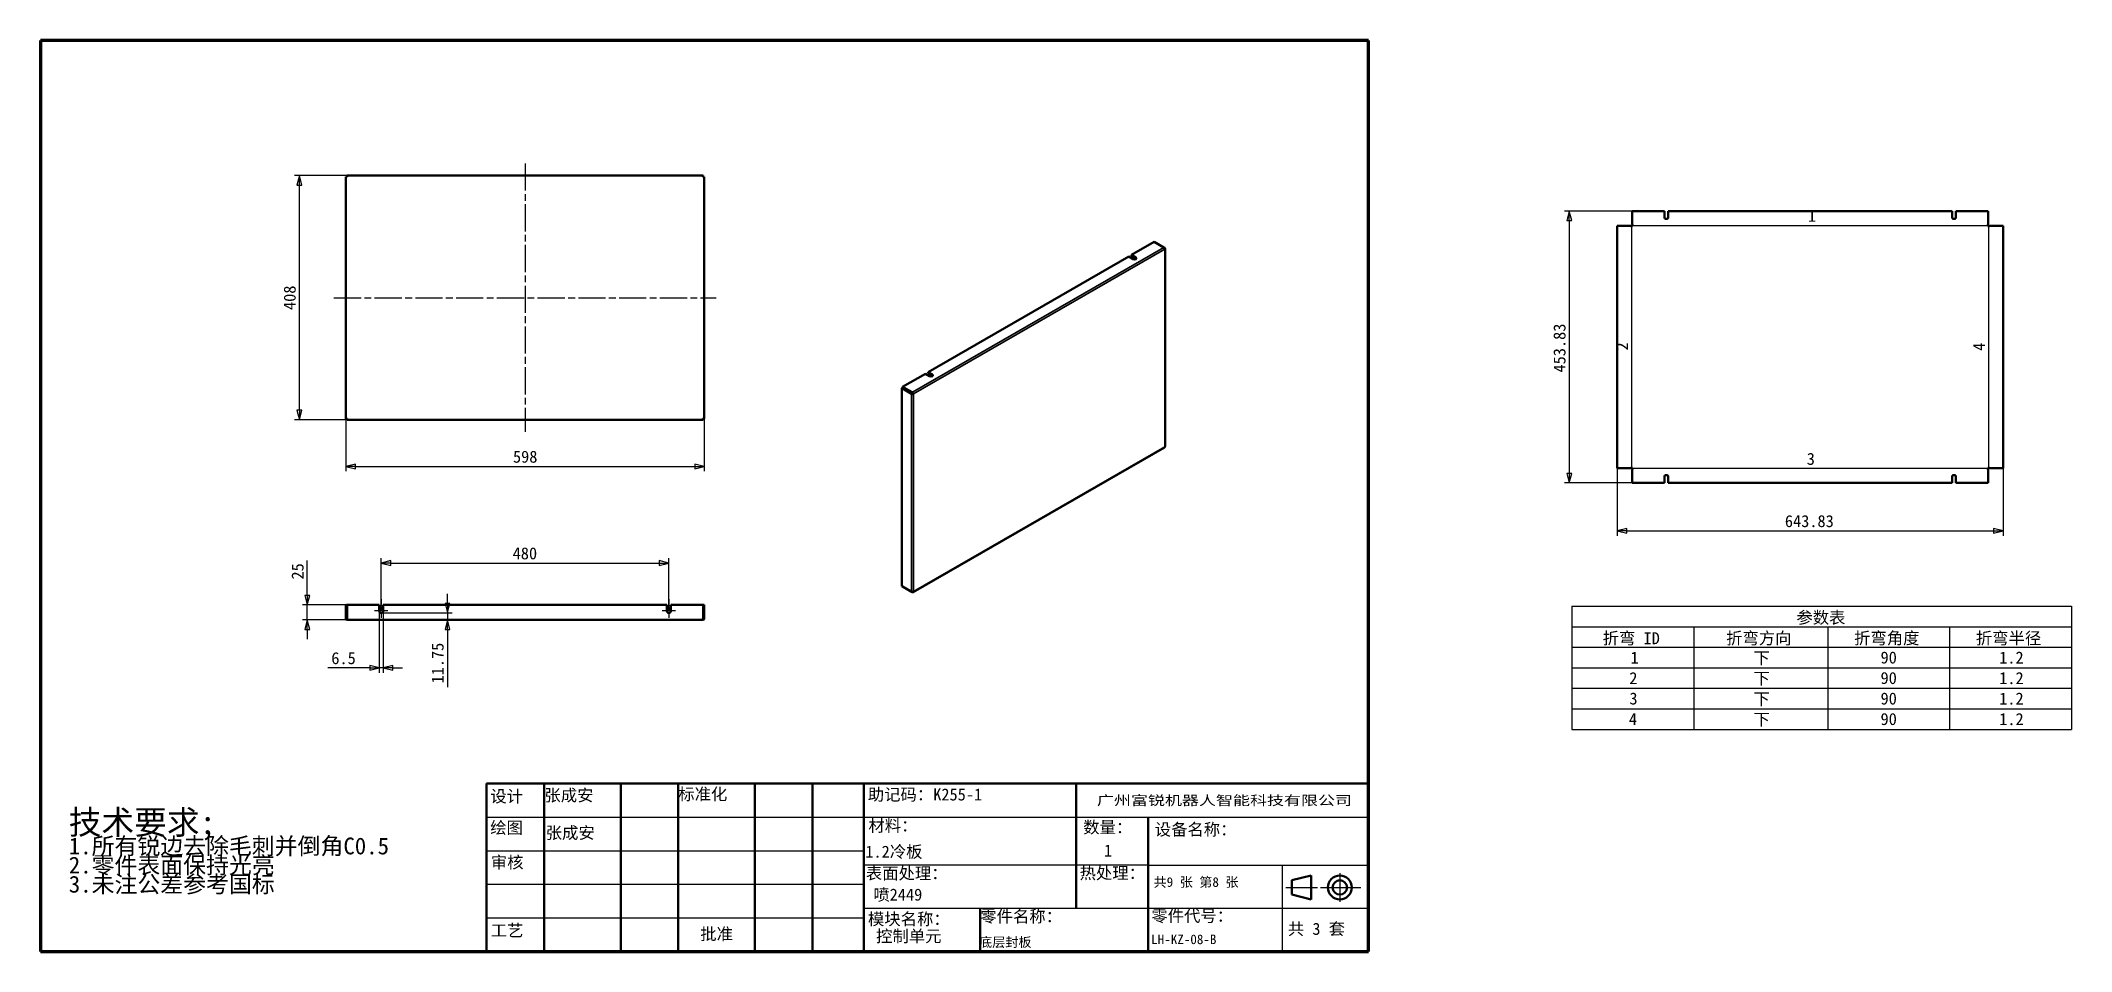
# Model space of a CAD drawing. Header units: millimetres. Extents: x 80 to 3469, y 80 to 1600.
import ezdxf
from ezdxf.enums import TextEntityAlignment as Align

# ---------------------------------------------------------------- set-up
doc = ezdxf.new("R2010")
doc.units = ezdxf.units.MM
doc.header["$LTSCALE"] = 8
doc.linetypes.add('CHAIN', pattern=[0.3543, 0.2362, -0.0295, 0.0591, -0.0295])
for name, color, linetype, lineweight in [('中心标记 (ISO)', 1, 'Continuous', 25), ('中心线 (ISO)', 1, 'Continuous', 25), ('可见 (ISO)', 7, 'Continuous', 50), ('可见窄的 (ISO)', 7, 'Continuous', 35), ('图框 (ISO)', 7, 'Continuous', 70), ('尺寸 (ISO)', 5, 'Continuous', 25), ('标题 (ISO)', 7, 'Continuous', 50), ('符号 (ISO)', 7, 'Continuous', 25)]:
    doc.layers.add(name, color=color, linetype=linetype, lineweight=lineweight)
doc.styles.add('文本样式126', font='', dxfattribs={"width": 1.3})
doc.styles.add('文本样式19', font='tahoma.ttf')
doc.styles.add('文本样式91', font='')
doc.styles.add('注释文本 (ISO)', font='')
doc.styles.get('文本样式126').set_extended_font_data('FangSong')
doc.styles.get('文本样式91').set_extended_font_data('FangSong')
doc.styles.get('注释文本 (ISO)').set_extended_font_data('FangSong')
doc.dimstyles.new('默认 (GB)', dxfattribs={"dimscale": 8, "dimtxt": 2.5, "dimasz": 2, "dimexe": 1, "dimexo": 0, "dimgap": 0.75, "dimtad": 1, "dimtoh": 1, "dimrnd": 1e-08, "dimdsep": 46, "dimtxsty": '注释文本 (ISO)', "dimblk": 'Filled-2', "dimcen": 0.09, "dimdle": 10, "dimclrd": 256, "dimclre": 256, "dimclrt": 256, "dimaunit": 1, "dimadec": 3, "dimazin": 2, "dimtfac": 0.52, "dimtmove": 0, "dimatfit": 3, "dimldrblk": 'Filled-1', "dimfxl": 0, "dimtolj": 1, "dimlwd": -1, "dimlwe": -1, "dimarcsym": 0})

# ---------------------------------------------------------------- blocks, each defined once
blk = doc.blocks.new('图框 A3-A4')
at = {"layer": '图框 (ISO)'}
for p, q in [((287, 200), (10, 200)), ((10, 200), (10, 10)), ((287, 10), (287, 200)), ((10, 10), (287, 10))]:
    blk.add_line(p, q, dxfattribs=at)
blk = doc.blocks.new('标题栏 GB1')
at = {"layer": '标题 (ISO)'}
for p, q in [((194.57, 65.23), (194.57, 72.23)), ((194.57, 72.23), (378.57, 72.23)), ((206.57, 65.23), (206.57, 72.23)), ((222.57, 65.23), (222.57, 72.23)), ((234.57, 65.23), (234.57, 72.23)), ((250.57, 65.23), (250.57, 72.23)), ((262.57, 65.23), (262.57, 72.23)), ((273.31, 65.23), (273.31, 72.23)), ((317.57, 65.23), (317.57, 72.23)), ((378.57, 72.23), (378.57, 65.23)), ((194.57, 37.23), (194.57, 65.23)), ((206.57, 37.23), (206.57, 65.23)), ((222.57, 44.23), (222.57, 65.23)), ((234.57, 37.23), (234.57, 65.23)), ((250.57, 37.23), (250.57, 65.23)), ((262.57, 37.23), (262.57, 65.23)), ((273.31, 65.23), (273.31, 37.23)), ((317.57, 55.23), (317.57, 65.23)), ((378.57, 65.23), (378.57, 37.23)), ((317.57, 55.23), (317.57, 46.23)), ((366.57, 53.06), (362.57, 52.06)), ((362.57, 52.06), (362.57, 49.06)), ((366.57, 48.06), (366.57, 53.06)), ((362.57, 49.06), (366.57, 48.06)), ((222.57, 44.23), (222.57, 37.23)), ((297.57, 46.23), (297.57, 37.23)), ((378.57, 37.23), (194.57, 37.23))]:
    blk.add_line(p, q, dxfattribs=at)
at = {"layer": '标题 (ISO)', "lineweight": 25}
for p, q in [((194.57, 65.23), (273.31, 65.23)), ((273.31, 65.23), (378.57, 65.23)), ((194.57, 58.23), (273.31, 58.23)), ((332.57, 55.23), (273.31, 55.23)), ((332.57, 55.23), (378.57, 55.23)), ((360.57, 55.23), (360.57, 46.23)), ((194.57, 51.23), (273.31, 51.23)), ((372.58, 53.56), (372.58, 47.56)), ((361.32, 50.56), (367.88, 50.56)), ((368.55, 50.56), (370.07, 50.56)), ((370.07, 50.56), (376.97, 50.56)), ((194.57, 44.23), (273.31, 44.23)), ((273.31, 46.23), (378.57, 46.23)), ((360.57, 46.23), (360.57, 37.23))]:
    blk.add_line(p, q, dxfattribs=at)
at = {"layer": '标题 (ISO)', "lineweight": 50}
blk.add_line((332.57, 65.23), (332.57, 37.23), dxfattribs=at)
at = {"layer": '标题 (ISO)'}
for radius in [2.5, 1.5]:
    blk.add_circle((372.57, 50.56), radius, dxfattribs=at)
at = {"layer": '标题 (ISO)', "style": '文本样式126', "width": 1.3}
blk.add_text('广州富锐机器人智能科技有限公司', height=2, dxfattribs=at).set_placement((348.5, 68.73), align=Align.MIDDLE_CENTER)
at = {"layer": '标题 (ISO)', "char_height": 2.5, "style": '注释文本 (ISO)'}
for s, insert, attachment_point in [('\\f仿宋|b0|i0;设计', (195.38, 70.83), 1), ('张成安', (206.66, 71.05), 1), ('\\f仿宋|b0|i0;标准化', (234.57, 71.28), 1), ('助记码：K255-1', (274.11, 71.21), 1), ('\\f仿宋|b0|i0;绘图', (195.35, 64.28), 1), ('张成安', (206.92, 63.22), 1), ('\\f仿宋|b0|i0;材料：', (274.24, 64.72), 1), ('\\f仿宋|b0|i0;数量：', (319.04, 64.37), 1), ('\\f仿宋|b0|i0;审核', (195.48, 57.07), 1), ('\\f仿宋|b0|i0;热处理：', (318.29, 54.82), 1), ('\\f仿宋|b0|i0;批准', (242.57, 40.73), 5), ('\\f仿宋|b0|i0;零件名称：', (297.57, 45.8), 1), ('\\f仿宋|b0|i0;零件代号：', (333.25, 45.9), 1)]:
    blk.add_mtext(s, dxfattribs=dict(at, insert=insert, attachment_point=attachment_point))
at = {"layer": '标题 (ISO)', "char_height": 2.5, "attachment_point": 1, "line_spacing_factor": 0.856364, "style": '注释文本 (ISO)'}
for s, insert in [('设备名称：\\P', (333.96, 63.91)), ('模块名称：\\P 控制单元', (274.14, 45.23))]:
    blk.add_mtext(s, dxfattribs=dict(at, insert=insert))
at = {"layer": '标题 (ISO)', "attachment_point": 1, "style": '注释文本 (ISO)'}
for s, insert, char_height, width in [('\\f仿宋|b0|i0;表面处理：', (273.7, 54.78), 2.5, 18.7135), ('\\f仿宋|b0|i0;\\H2.0000;共9 张 第8 张', (333.72, 52.69), 2, 27.2374), ('\\f仿宋|b0|i0;工艺', (195.45, 42.85), 2.5, 7.4854), ('  共 3 套', (358.32, 43.18), 2.5, 17.7919)]:
    blk.add_mtext(s, dxfattribs=dict(at, insert=insert, char_height=char_height, width=width))
at = {"layer": '标题 (ISO)'}
for tag, p, height, style in [('材料_001', (273.59, 56.78), 2.5, '注释文本 (ISO)'), ('零件代号_001', (297.34, 38.16), 2, '文本样式91'), ('描述_001', (333.22, 38.74), 2, '文本样式91')]:
    blk.add_attdef(tag, p, '', height=height, dxfattribs=dict(at, style=style))
at = {"layer": '标题 (ISO)', "style": '文本样式91'}
blk.add_attdef('热处理', text='', height=2, dxfattribs=at).set_placement((318.2, 50.63), align=Align.TOP_LEFT)
at = {"layer": '标题 (ISO)', "style": '文本样式19'}
for tag, p in [('工程核准人', (256.57, 40.73)), ('工程批准日期', (267.94, 40.73))]:
    blk.add_attdef(tag, text='', height=1, dxfattribs=at).set_placement(p, align=Align.MIDDLE_CENTER)
blk = doc.blocks.new('Filled-2')
at = {"color": 0}
for p, q in [((0, 0), (-1, 0.25)), ((-1, 0.25), (-1, -0.25)), ((-1, 0), (0, 0)), ((-1, -0.25), (0, 0))]:
    blk.add_line(p, q, dxfattribs=at)
at = {"color": 0, "flags": 128}
blk.add_lwpolyline([(-1, -0.25), (0, 0)], dxfattribs=at)
at = {"color": 0}
blk.add_solid([(-1, -0.25), (0, 0), (-1, 0.25), (-1, -0.25)], dxfattribs=at)
blk = doc.blocks.new('*D8')
at = {"layer": 'Defpoints', "color": 0}
for p in [(589.4, 969.4), (1187.4, 969.4), (1187.4, 889.4)]:
    blk.add_point(p, dxfattribs=at)
at = {"layer": '尺寸 (ISO)'}
for p, q in [((589.4, 969.4), (589.4, 881.4)), ((1187.4, 969.4), (1187.4, 881.4)), ((605.4, 889.4), (1171.4, 889.4))]:
    blk.add_line(p, q, dxfattribs=at)
at = {"layer": '尺寸 (ISO)', "xscale": 16, "yscale": 16, "zscale": 16, "rotation": 180}
blk.add_blockref('Filled-2', (589.4, 889.4), dxfattribs=at)
at = {"layer": '尺寸 (ISO)', "xscale": 16, "yscale": 16, "zscale": 16}
blk.add_blockref('Filled-2', (1187.4, 889.4), dxfattribs=at)
at = {"layer": '尺寸 (ISO)', "insert": (868.2, 915.6), "char_height": 20, "attachment_point": 1, "style": '注释文本 (ISO)'}
blk.add_mtext('\\A1;598', dxfattribs=at)
blk = doc.blocks.new('Filled-1')
at = {"color": 0}
for p, q in [((0, 0), (-1, 0.125)), ((-1, 0.125), (-1, -0.125)), ((-1, 0), (0, 0)), ((-1, -0.125), (0, 0))]:
    blk.add_line(p, q, dxfattribs=at)
at = {"color": 0, "flags": 128}
blk.add_lwpolyline([(-1, -0.125), (0, 0)], dxfattribs=at)
at = {"color": 0}
blk.add_solid([(-1, -0.125), (0, 0), (-1, 0.125), (-1, -0.125)], dxfattribs=at)
blk = doc.blocks.new('*D9')
at = {"layer": 'Defpoints', "color": 0}
for p in [(511.8, 1375), (591.8, 1375), (591.8, 967)]:
    blk.add_point(p, dxfattribs=at)
at = {"layer": '尺寸 (ISO)'}
for p, q in [((591.8, 1375), (503.8, 1375)), ((511.8, 983), (511.8, 1359)), ((591.8, 967), (503.8, 967))]:
    blk.add_line(p, q, dxfattribs=at)
at = {"layer": '尺寸 (ISO)', "xscale": 16, "yscale": 16, "zscale": 16}
for p, rotation in [((511.8, 1375), 90), ((511.8, 967), 270)]:
    blk.add_blockref('Filled-2', p, dxfattribs=dict(at, rotation=rotation))
at = {"layer": '尺寸 (ISO)', "insert": (485.6, 1150.4), "char_height": 20, "attachment_point": 1, "rotation": 90, "style": '注释文本 (ISO)'}
blk.add_mtext('\\A1;408', dxfattribs=at)
blk = doc.blocks.new('*D10')
at = {"layer": 'Defpoints', "color": 0}
for p in [(591.4, 658.1), (525, 633.1), (591.8, 633.1)]:
    blk.add_point(p, dxfattribs=at)
at = {"layer": '尺寸 (ISO)'}
for p, q in [((525, 674.1), (525, 732.6)), ((591.4, 658.1), (517, 658.1)), ((525, 633.1), (525, 658.1)), ((591.8, 633.1), (517, 633.1)), ((525, 617.1), (525, 601.1))]:
    blk.add_line(p, q, dxfattribs=at)
at = {"layer": '尺寸 (ISO)', "xscale": 16, "yscale": 16, "zscale": 16}
for p, rotation in [((525, 658.1), 270), ((525, 633.1), 90)]:
    blk.add_blockref('Filled-2', p, dxfattribs=dict(at, rotation=rotation))
at = {"layer": '尺寸 (ISO)', "insert": (498.8, 700.6), "char_height": 20, "attachment_point": 1, "rotation": 90, "style": '注释文本 (ISO)'}
blk.add_mtext('\\A1;25', dxfattribs=at)
blk = doc.blocks.new('*D11')
at = {"layer": 'Defpoints', "color": 0}
for p in [(648.4, 644.8), (678.8, 633.1), (758.8, 633.1)]:
    blk.add_point(p, dxfattribs=at)
at = {"layer": '尺寸 (ISO)'}
for p, q in [((648.4, 644.8), (766.8, 644.8)), ((758.8, 660.8), (758.8, 676.8)), ((758.8, 644.8), (758.8, 633.1)), ((758.8, 617.1), (758.8, 521.1))]:
    blk.add_line(p, q, dxfattribs=at)
at = {"layer": '尺寸 (ISO)', "xscale": 16, "yscale": 16, "zscale": 16}
for p, rotation in [((758.8, 644.8), 270), ((758.8, 633.1), 90)]:
    blk.add_blockref('Filled-2', p, dxfattribs=dict(at, rotation=rotation))
at = {"layer": '尺寸 (ISO)', "insert": (732.5, 527.1), "char_height": 20, "attachment_point": 1, "rotation": 90, "style": '注释文本 (ISO)'}
blk.add_mtext('\\A1;11.75', dxfattribs=at)
blk = doc.blocks.new('*D12')
at = {"layer": 'Defpoints', "color": 0}
for p in [(645.1, 648.1), (651.6, 648.1), (651.6, 553.1)]:
    blk.add_point(p, dxfattribs=at)
at = {"layer": '尺寸 (ISO)'}
for p, q in [((645.1, 648.1), (645.1, 545.1)), ((651.6, 648.1), (651.6, 545.1)), ((629.1, 553.1), (559.1, 553.1)), ((651.6, 553.1), (645.1, 553.1)), ((667.6, 553.1), (683.6, 553.1))]:
    blk.add_line(p, q, dxfattribs=at)
at = {"layer": '尺寸 (ISO)', "xscale": 16, "yscale": 16, "zscale": 16}
blk.add_blockref('Filled-2', (645.1, 553.1), dxfattribs=at)
at = {"layer": '尺寸 (ISO)', "xscale": 16, "yscale": 16, "zscale": 16, "rotation": 180}
blk.add_blockref('Filled-2', (651.6, 553.1), dxfattribs=at)
at = {"layer": '尺寸 (ISO)', "insert": (565.1, 579.4), "char_height": 20, "attachment_point": 1, "style": '注释文本 (ISO)'}
blk.add_mtext('\\A1;6.5', dxfattribs=at)
blk = doc.blocks.new('*D13')
at = {"layer": 'Defpoints', "color": 0}
for p in [(1128.4, 728.1), (648.4, 648.1), (1128.4, 648.1)]:
    blk.add_point(p, dxfattribs=at)
at = {"layer": '尺寸 (ISO)'}
for p, q in [((648.4, 648.1), (648.4, 736.1)), ((664.4, 728.1), (1112.4, 728.1)), ((1128.4, 648.1), (1128.4, 736.1))]:
    blk.add_line(p, q, dxfattribs=at)
at = {"layer": '尺寸 (ISO)', "xscale": 16, "yscale": 16, "zscale": 16, "rotation": 180}
blk.add_blockref('Filled-2', (648.4, 728.1), dxfattribs=at)
at = {"layer": '尺寸 (ISO)', "xscale": 16, "yscale": 16, "zscale": 16}
blk.add_blockref('Filled-2', (1128.4, 728.1), dxfattribs=at)
at = {"layer": '尺寸 (ISO)', "insert": (867.7, 754.3), "char_height": 20, "attachment_point": 1, "style": '注释文本 (ISO)'}
blk.add_mtext('\\A1;480', dxfattribs=at)
blk = doc.blocks.new('加工')
at = {"layer": '符号 (ISO)', "insert": (-36.68, 11.05), "char_height": 2.5, "width": 80.4946, "attachment_point": 1, "line_spacing_factor": 0.683636, "style": '注释文本 (ISO)'}
blk.add_mtext('{\\H2x;技术要求;\\P\\H0.7x;1.所有锐边去除毛刺并倒角C0.5\\H2.125x; \\H0.47059x;\\P2.零件表面保持光亮\\H1.8404x; \\H0.54337x;\\P3.未注公差参考国标\\H1.8095x; }', dxfattribs=at)
blk = doc.blocks.new('*D14')
at = {"layer": 'Defpoints', "color": 0}
for p in [(2735.9, 1315.6), (2630.9, 861.7), (2735.9, 861.7)]:
    blk.add_point(p, dxfattribs=at)
at = {"layer": '尺寸 (ISO)'}
for p, q in [((2735.9, 1315.6), (2622.9, 1315.6)), ((2630.9, 1299.6), (2630.9, 877.7)), ((2735.9, 861.7), (2622.9, 861.7))]:
    blk.add_line(p, q, dxfattribs=at)
at = {"layer": '尺寸 (ISO)', "xscale": 16, "yscale": 16, "zscale": 16}
for p, rotation in [((2630.9, 1315.6), 90), ((2630.9, 861.7), 270)]:
    blk.add_blockref('Filled-2', p, dxfattribs=dict(at, rotation=rotation))
at = {"layer": '尺寸 (ISO)', "insert": (2604.5, 1046.1), "char_height": 20, "attachment_point": 1, "rotation": 90, "style": '注释文本 (ISO)'}
blk.add_mtext('\\A1;453.83', dxfattribs=at)
blk = doc.blocks.new('*D15')
at = {"layer": 'Defpoints', "color": 0}
for p in [(2710.9, 886.7), (3354.7, 886.7), (3354.7, 781.7)]:
    blk.add_point(p, dxfattribs=at)
at = {"layer": '尺寸 (ISO)'}
for p, q in [((2710.9, 886.7), (2710.9, 773.7)), ((3354.7, 886.7), (3354.7, 773.7)), ((2726.9, 781.7), (3338.7, 781.7))]:
    blk.add_line(p, q, dxfattribs=at)
at = {"layer": '尺寸 (ISO)', "xscale": 16, "yscale": 16, "zscale": 16, "rotation": 180}
blk.add_blockref('Filled-2', (2710.9, 781.7), dxfattribs=at)
at = {"layer": '尺寸 (ISO)', "xscale": 16, "yscale": 16, "zscale": 16}
blk.add_blockref('Filled-2', (3354.7, 781.7), dxfattribs=at)
at = {"layer": '尺寸 (ISO)', "insert": (2990.6, 808.1), "char_height": 20, "attachment_point": 1, "style": '注释文本 (ISO)'}
blk.add_mtext('\\A1;643.83', dxfattribs=at)
blk = doc.blocks.new('表格8')
at = {"layer": '符号 (ISO)'}
for p, q in [((329.41, 81.99), (433.59, 81.99)), ((329.41, 81.99), (329.41, 77.71)), ((433.59, 81.99), (433.59, 77.71)), ((329.41, 77.71), (433.59, 77.71)), ((329.41, 77.71), (329.41, 73.43)), ((354.81, 77.71), (354.81, 73.43)), ((382.79, 77.71), (382.79, 73.43)), ((408.19, 77.71), (408.19, 73.43)), ((433.59, 77.71), (433.59, 73.43)), ((329.41, 73.43), (433.59, 73.43)), ((329.41, 73.43), (329.41, 56.32)), ((354.81, 73.43), (354.81, 56.32)), ((382.79, 73.43), (382.79, 56.32)), ((408.19, 73.43), (408.19, 56.32)), ((433.59, 73.43), (433.59, 56.32)), ((329.41, 69.16), (433.59, 69.16)), ((329.41, 64.88), (433.59, 64.88)), ((329.41, 60.6), (433.59, 60.6)), ((329.41, 56.32), (433.59, 56.32))]:
    blk.add_line(p, q, dxfattribs=at)
at = {"layer": '符号 (ISO)', "char_height": 2.5, "attachment_point": 7, "style": '注释文本 (ISO)'}
for s, insert in [('参数表', (376.22, 78.11)), ('折弯 ID', (335.82, 73.81)), ('折弯方向', (361.57, 73.81)), ('折弯角度', (388.26, 73.81)), ('折弯半径', (413.66, 73.81)), ('1', (341.62, 70.02)), ('下', (367.28, 69.7)), ('90', (393.78, 70.02)), ('1.2', (418.53, 70)), ('2', (341.37, 65.75)), ('下', (367.28, 65.42)), ('90', (393.78, 65.74)), ('1.2', (418.53, 65.72)), ('3', (341.4, 61.46)), ('下', (367.28, 61.15)), ('90', (393.78, 61.46)), ('1.2', (418.53, 61.45)), ('4', (341.3, 57.2)), ('下', (367.28, 56.87)), ('90', (393.78, 57.18)), ('1.2', (418.53, 57.17))]:
    blk.add_mtext(s, dxfattribs=dict(at, insert=insert))
blk = doc.blocks.new('2dTransSymbol41')
at = {"layer": '符号 (ISO)', "insert": (378.61, 162.2), "char_height": 2.5, "attachment_point": 7, "style": '注释文本 (ISO)'}
blk.add_mtext('1', dxfattribs=at)
blk = doc.blocks.new('2dTransSymbol42')
at = {"layer": '符号 (ISO)', "insert": (341.11, 135.34), "char_height": 2.5, "attachment_point": 7, "rotation": 90, "style": '注释文本 (ISO)'}
blk.add_mtext('2', dxfattribs=at)
blk = doc.blocks.new('2dTransSymbol43')
at = {"layer": '符号 (ISO)', "insert": (378.39, 111.46), "char_height": 2.5, "attachment_point": 7, "style": '注释文本 (ISO)'}
blk.add_mtext('3', dxfattribs=at)
blk = doc.blocks.new('2dTransSymbol44')
at = {"layer": '符号 (ISO)', "insert": (415.59, 135.28), "char_height": 2.5, "attachment_point": 7, "rotation": 90, "style": '注释文本 (ISO)'}
blk.add_mtext('4', dxfattribs=at)

msp = doc.modelspace()

# ---------------------------------------------------------------- linework, layer by layer
at = {"layer": '中心标记 (ISO)', "linetype": 'CHAIN', "ltscale": 3.125171}
for p, q in [((659.65, 648.094), (637.15, 648.094)), ((1139.65, 648.094), (1117.15, 648.094))]:
    msp.add_line(p, q, dxfattribs=at)
at = {"layer": '中心标记 (ISO)', "linetype": 'CHAIN', "ltscale": 4.340554}
for p, q in [((648.4, 668.094), (648.4, 636.844)), ((1128.4, 668.094), (1128.4, 636.844))]:
    msp.add_line(p, q, dxfattribs=at)
at = {"layer": '中心线 (ISO)', "linetype": 'CHAIN', "ltscale": 23.990969}
for p, q in [((888.4, 1394.978), (888.4, 946.978)), ((569.4, 1170.978), (1207.4, 1170.978))]:
    msp.add_line(p, q, dxfattribs=at)
at = {"layer": '中心线 (ISO)'}
for p, q in [((2734.844, 1290.264), (2734.844, 887.064)), ((2736.202, 1291.621), (3329.402, 1291.621)), ((3330.759, 887.064), (3330.759, 1290.264)), ((3329.402, 885.706), (2736.202, 885.706))]:
    msp.add_line(p, q, dxfattribs=at)
at = {"layer": '可见 (ISO)'}
for p, q in [((590.6, 1372.929), (589.4, 1372.929)), ((589.4, 1372.929), (589.4, 1372.578)), ((591.8, 1372.578), (589.4, 1372.578)), ((589.4, 1372.578), (589.4, 969.378)), ((590.6, 1372.578), (590.6, 1372.929)), ((591.8, 1374.978), (591.448, 1374.978)), ((591.448, 1373.778), (591.448, 1374.978)), ((591.8, 1373.778), (591.448, 1373.778)), ((591.8, 1374.978), (591.8, 1372.578)), ((1185, 1374.978), (591.8, 1374.978)), ((1185, 1374.978), (1185, 1372.578)), ((1185, 1374.978), (1185.351, 1374.978)), ((1185, 1373.778), (1185.351, 1373.778)), ((1185, 1372.578), (1187.4, 1372.578)), ((1185.351, 1373.778), (1185.351, 1374.978)), ((1186.2, 1372.929), (1187.4, 1372.929)), ((1186.2, 1372.578), (1186.2, 1372.929)), ((1187.4, 1372.929), (1187.4, 1372.578)), ((1187.4, 1372.578), (1187.4, 969.378)), ((2710.887, 1290.615), (2733.487, 1290.615)), ((2710.887, 1290.615), (2710.887, 886.712)), ((2733.487, 1290.615), (2733.487, 1290.264)), ((2733.487, 1290.264), (2736.202, 1290.264)), ((2735.85, 1315.578), (2789.552, 1315.578)), ((2735.85, 1292.978), (2735.85, 1315.578)), ((2736.202, 1292.978), (2735.85, 1292.978)), ((2736.202, 1290.264), (2736.202, 1292.978)), ((2789.552, 1305.578), (2789.552, 1315.578)), ((2796.052, 1315.578), (2796.052, 1305.578)), ((3269.552, 1315.578), (2796.052, 1315.578)), ((3269.552, 1315.578), (3269.552, 1305.578)), ((3276.052, 1305.578), (3276.052, 1315.578)), ((3329.753, 1315.578), (3276.052, 1315.578)), ((3329.402, 1290.264), (3329.402, 1292.978)), ((3329.402, 1292.978), (3329.753, 1292.978)), ((3332.116, 1290.264), (3329.402, 1290.264)), ((3329.753, 1292.978), (3329.753, 1315.578)), ((3354.716, 1290.615), (3332.116, 1290.615)), ((3332.116, 1290.615), (3332.116, 1290.264)), ((3354.716, 1290.615), (3354.716, 886.712)), ((1938.418, 1264.104), (1900.445, 1242.237)), ((1954.399, 1254.902), (1938.418, 1264.104)), ((1954.15, 1254.759), (1954.399, 1254.902)), ((1954.399, 1254.594), (1954.399, 1254.902)), ((1954.399, 1254.895), (1955.847, 1254.061)), ((1955.222, 1253.701), (1955.847, 1254.061)), ((1955.847, 1254.061), (1955.847, 1253.774)), ((1895.849, 1239.591), (1561.034, 1046.783)), ((1895.849, 1239.591), (1902.92, 1235.519)), ((1907.516, 1238.165), (1900.445, 1242.237)), ((1900.445, 1242.237), (1900.445, 1241.256)), ((1900.445, 1241.256), (1907.516, 1237.184)), ((1955.352, 1253.489), (1955.847, 1253.774)), ((1956.55, 923.162), (1956.55, 1252.797)), ((1517.865, 1020.249), (1517.017, 1019.761)), ((1517.017, 1019.761), (1532.997, 1010.558)), ((1517.017, 1019.761), (1517.017, 689.551)), ((1533.846, 1011.047), (1517.865, 1020.249)), ((1518.465, 1022.27), (1556.438, 1044.137)), ((1518.465, 1021.289), (1518.465, 1022.27)), ((1534.446, 1013.067), (1518.465, 1022.27)), ((1534.446, 1012.086), (1518.465, 1021.289)), ((1563.509, 1040.065), (1556.438, 1044.137)), ((1561.034, 1046.783), (1568.105, 1042.712)), ((1561.034, 1045.802), (1561.034, 1046.783)), ((1568.105, 1041.73), (1561.034, 1045.802)), ((1533.846, 1011.047), (1532.997, 1010.558)), ((1533.846, 1010.759), (1532.997, 1010.271)), ((1532.997, 1010.558), (1532.997, 1010.271)), ((1533.846, 1010.759), (1533.846, 1011.047)), ((1534.694, 1013.21), (1534.446, 1013.067)), ((1534.446, 1012.086), (1534.446, 1013.067)), ((1534.694, 1012.229), (1534.446, 1012.086)), ((1534.694, 1012.229), (1534.694, 1013.21)), ((1535.543, 1010.759), (1536.391, 1010.271)), ((589.4, 969.026), (589.4, 969.378)), ((591.8, 969.378), (589.4, 969.378)), ((590.6, 969.026), (589.4, 969.026)), ((590.6, 969.378), (590.6, 969.026)), ((591.8, 968.178), (591.448, 968.178)), ((591.448, 968.178), (591.448, 966.978)), ((591.8, 966.978), (591.448, 966.978)), ((591.8, 966.978), (591.8, 969.378)), ((1185, 966.978), (591.8, 966.978)), ((1185, 969.378), (1187.4, 969.378)), ((1185, 966.978), (1185, 969.378)), ((1185, 968.178), (1185.351, 968.178)), ((1185, 966.978), (1185.351, 966.978)), ((1185.351, 968.178), (1185.351, 966.978)), ((1186.2, 969.378), (1186.2, 969.026)), ((1186.2, 969.026), (1187.4, 969.026)), ((1187.4, 969.026), (1187.4, 969.378)), ((1535.892, 679.533), (1955.348, 921.082)), ((2710.887, 886.712), (2733.487, 886.712)), ((2733.487, 886.712), (2733.487, 887.064)), ((2733.487, 887.064), (2736.202, 887.064)), ((2736.202, 884.349), (2735.85, 884.349)), ((2735.85, 884.349), (2735.85, 861.749)), ((2736.202, 887.064), (2736.202, 884.349)), ((3329.402, 887.064), (3329.402, 884.349)), ((3332.116, 887.064), (3329.402, 887.064)), ((3329.402, 884.349), (3329.753, 884.349)), ((3329.753, 884.349), (3329.753, 861.749)), ((3332.116, 886.712), (3332.116, 887.064)), ((3354.716, 886.712), (3332.116, 886.712)), ((2735.85, 861.749), (2789.552, 861.749)), ((2789.552, 871.749), (2789.552, 861.749)), ((2796.052, 861.749), (2796.052, 871.749)), ((3269.552, 861.749), (2796.052, 861.749)), ((3269.552, 861.749), (3269.552, 871.749)), ((3276.052, 871.749), (3276.052, 861.749)), ((3329.753, 861.749), (3276.052, 861.749)), ((1517.017, 689.551), (1532.997, 680.348)), ((1518.465, 688.717), (1518.465, 688.71)), ((1534.446, 679.508), (1518.465, 688.71)), ((1532.997, 680.348), (1532.997, 680.636)), ((1533.265, 680.503), (1532.997, 680.348)), ((1534.446, 680.238), (1534.446, 679.508)), ((1534.694, 679.651), (1534.446, 679.508)), ((1534.694, 680.231), (1534.694, 679.651)), ((589.4, 658.094), (589.4, 635.494)), ((590.6, 658.094), (589.4, 658.094)), ((590.6, 635.494), (590.6, 658.094)), ((591.448, 658.094), (645.15, 658.094)), ((591.448, 635.494), (591.448, 658.094)), ((645.15, 648.094), (645.15, 658.094)), ((651.65, 658.094), (651.65, 648.094)), ((1125.15, 658.094), (651.65, 658.094)), ((1125.15, 658.094), (1125.15, 648.094)), ((1131.65, 648.094), (1131.65, 658.094)), ((1185.351, 658.094), (1131.65, 658.094)), ((1185.351, 635.494), (1185.351, 658.094)), ((1186.2, 658.094), (1187.4, 658.094)), ((1186.2, 635.494), (1186.2, 658.094)), ((1187.4, 658.094), (1187.4, 635.494)), ((590.6, 635.494), (589.4, 635.494)), ((591.8, 635.494), (591.448, 635.494)), ((591.8, 635.494), (591.8, 633.094)), ((591.8, 633.094), (1185, 633.094)), ((1185, 635.494), (1185, 633.094)), ((1185, 635.494), (1185.351, 635.494)), ((1186.2, 635.494), (1187.4, 635.494))]:
    msp.add_line(p, q, dxfattribs=at)
for centre, radius, start, end in [((2792.802, 1305.578), 3.25, 180, 0), ((3272.802, 1305.578), 3.25, 180, 0), ((2792.802, 871.749), 3.25, 0, 180), ((3272.802, 871.749), 3.25, 0, 180), ((648.4, 648.094), 3.25, 180, 0), ((1128.4, 648.094), 3.25, 180, 0), ((591.8, 635.494), 2.4, 180, 270), ((591.8, 635.494), 1.2, 180, 270), ((1185, 635.494), 2.4, 270, 0), ((1185, 635.494), 1.2, 270, 0)]:
    msp.add_arc(centre, radius, start, end, dxfattribs=at)
for centre, major_axis, ratio, start_param, end_param in [((1954.15, 1252.797), (-1.198, 2.08), 0.57809312, 3.92892453, 5.49972085), ((1905.218, 1236.842), (3.25, 0), 0.5758617, 3.92699082, 7.06858347), ((1905.218, 1235.861), (3.25, 0), 0.5758617, 0.2651948, 0.78539816), ((1954.15, 1252.797), (2.4, 0), 0.5758617, 5.49778714, 7.06858347), ((1565.807, 1041.388), (3.25, 0), 0.5758617, 3.92699082, 7.06858347), ((1565.807, 1040.407), (3.25, 0), 0.5758617, 0.2651948, 0.78539816), ((1534.694, 1011.248), (2.4, 0), 0.5758617, 3.92699082, 5.49778714), ((1534.694, 1011.248), (-1.2, 0), 0.5758617, 0.78539816, 2.35619449), ((1534.694, 1011.248), (-1.198, 2.08), 0.57809312, 3.92892453, 5.49972085), ((1534.694, 1011.248), (-0.599, 1.04), 0.57809312, 3.92892453, 5.49972085), ((1954.15, 923.162), (1.198, -2.08), 0.57809312, 0, 0.78733187), ((1954.15, 923.162), (2.4, 0), 0.5758617, 5.49778714, 6.28318531), ((1534.694, 681.613), (2.4, 0), 0.5758617, 3.92699082, 5.49778714), ((1534.694, 681.613), (1.198, -2.08), 0.57809312, 5.49972085, 7.07051718)]:
    msp.add_ellipse(centre, major_axis=major_axis, ratio=ratio, start_param=start_param, end_param=end_param, dxfattribs=at)
at = {"layer": '可见窄的 (ISO)'}
for p, q in [((1954.15, 1254.759), (1534.694, 1013.21)), ((1536.391, 1010.271), (1955.847, 1251.819)), ((1907.516, 1237.184), (1907.516, 1238.165)), ((1955.847, 1251.819), (1955.847, 922.184)), ((1568.105, 1041.73), (1568.105, 1042.712)), ((1532.997, 1010.271), (1532.997, 680.636)), ((1536.391, 680.636), (1536.391, 1010.271)), ((1536.391, 680.636), (1955.847, 922.184))]:
    msp.add_line(p, q, dxfattribs=at)

# ---------------------------------------------------------------- block references
at = {"xscale": 8, "yscale": 8, "zscale": 8}
for name, p in [('图框 A3-A4', (0, 0)), ('表格8', (0, 0)), ('加工', (420.432, 227.11))]:
    msp.add_blockref(name, p, dxfattribs=at)
msp.add_blockref('标题栏 GB1', (-732.569, -217.802), dxfattribs=at).add_auto_attribs({'零件代号_001': '底层封板', '描述_001': 'LH-KZ-08-B', '材料_001': '1.2冷板'})
at = {"layer": '符号 (ISO)', "xscale": 8, "yscale": 8, "zscale": 8}
for name in ['2dTransSymbol41', '2dTransSymbol42', '2dTransSymbol44', '2dTransSymbol43']:
    msp.add_blockref(name, (0, 0), dxfattribs=at)

# ---------------------------------------------------------------- texts
at = {"layer": '符号 (ISO)', "insert": (1854.582, 258.359), "char_height": 20, "attachment_point": 1, "style": '注释文本 (ISO)'}
msp.add_mtext('{1}', dxfattribs=at)
at = {"layer": '符号 (ISO)', "insert": (1469.521, 184.764), "char_height": 20, "width": 104, "attachment_point": 1, "style": '注释文本 (ISO)'}
msp.add_mtext('{喷2449}', dxfattribs=at)

# ---------------------------------------------------------------- dimensions: what is measured, and where the dimension line sits
at = {"layer": '尺寸 (ISO)'}
for base, p1, p2, angle, override, picture, middle in [((511.8, 1374.978), (591.8, 966.978), (591.8, 1374.978), 90, {"dimtoh": 0, "dimdec": 2, "dimtp": 0, "dimtm": 0, "dimtdec": 2, "dimtofl": 0, "dimatfit": 1}, '*D9', (511.8, 1170.978)), ((2630.887, 861.749), (2735.85, 1315.578), (2735.85, 861.749), 270, {"dimtoh": 0, "dimdec": 2, "dimtp": 0, "dimtm": 0, "dimtdec": 2, "dimtofl": 0, "dimatfit": 1}, '*D14', (2630.887, 1088.584)), ((1187.4, 889.378), (589.4, 969.378), (1187.4, 969.378), 180, {"dimtoh": 0, "dimdec": 2, "dimtp": 0, "dimtm": 0, "dimtdec": 2, "dimtofl": 0, "dimatfit": 1}, '*D8', (888.4, 889.378)), ((3354.716, 781.749), (2710.887, 886.712), (3354.716, 886.712), 180, {"dimtoh": 0, "dimdec": 2, "dimtp": 0, "dimtm": 0, "dimtdec": 2, "dimtofl": 0, "dimatfit": 1}, '*D15', (3032.882, 781.749)), ((1128.4, 728.094), (648.4, 648.094), (1128.4, 648.094), 180, {"dimtoh": 0, "dimdec": 2, "dimtp": 0, "dimtm": 0, "dimtdec": 2, "dimtofl": 0, "dimatfit": 1}, '*D13', (888.4, 728.094)), ((525.013, 633.094), (591.448, 658.094), (591.8, 633.094), 270, {"dimtoh": 0, "dimdec": 2, "dimtp": 0, "dimtm": 0, "dimtdec": 2, "dimtofl": 1, "dimatfit": 1}, '*D10', (525.013, 713.599)), ((758.83, 633.094), (648.4, 644.844), (678.83, 633.094), 270, {"dimtoh": 0, "dimdec": 2, "dimse2": 1, "dimtp": 0, "dimtm": 0, "dimtdec": 2, "dimtofl": 1, "dimatfit": 1}, '*D11', (758.83, 561.094))]:
    dim = msp.add_linear_dim(base=base, p1=p1, p2=p2, angle=angle, dimstyle='默认 (GB)', override=override, dxfattribs=at)
    dim.commit()
    dim.dimension.update_dxf_attribs({"geometry": picture, "text_midpoint": middle, "dimtype": 160})
dim = msp.add_linear_dim(base=(651.65, 553.094), p1=(645.15, 648.094), p2=(651.65, 648.094), dimstyle='默认 (GB)', override={"dimtoh": 0, "dimdec": 2, "dimtp": 0, "dimtm": 0, "dimtdec": 2, "dimtofl": 1, "dimatfit": 1}, dxfattribs=at)
dim.commit()
dim.dimension.update_dxf_attribs({"geometry": '*D12', "text_midpoint": (585.481, 553.094), "dimtype": 160})

doc.saveas('drawing.dxf')
